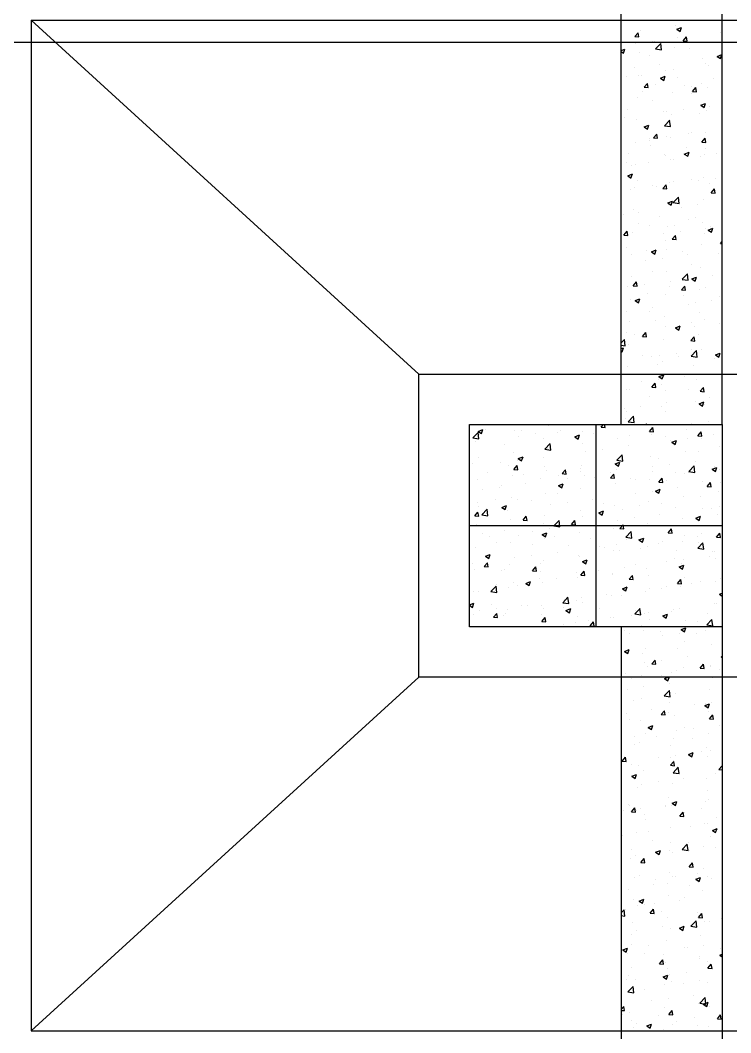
# Model space of a CAD drawing. Header units: millimetres. Extents: x 331487 to 517269, y 198509 to 399936.
# Drawn here: x 441838 to 442892, y 321006 to 322509 of the extents above; entities that cross this region are included whole.
import ezdxf

# ---------------------------------------------------------------- set-up
doc = ezdxf.new("R2010")
doc.units = ezdxf.units.MM
doc.header["$MEASUREMENT"] = 0
doc.layers.add('COLUMN', color=6, linetype='Continuous')
doc.layers.add('FOOTING', color=5, linetype='Continuous')

msp = doc.modelspace()

# ---------------------------------------------------------------- linework, layer by layer
at = {"layer": 'COLUMN'}
for p, q in [((442729.3, 321908.5), (442729.3, 323738.5)), ((442879.3, 321908.5), (442879.3, 323738.5)), ((442504.3, 321908.5), (442879.3, 321908.5)), ((442504.3, 321608.5), (442504.3, 321908.5)), ((442879.3, 321908.5), (442879.3, 321608.5)), ((442879.3, 321608.5), (442504.3, 321608.5)), ((442729.3, 321608.5), (442729.3, 319548.5)), ((442879.3, 321608.5), (442879.3, 319548.5))]:
    msp.add_line(p, q, dxfattribs=at)
at = {"layer": 'COLUMN', "color": 2, "linetype": 'Continuous'}
for p, q in [((442809.3, 322501.3), (442809.3, 322501.3)), ((442812, 322495.2), (442819, 322497.9)), ((442812, 322495.2), (442816.9, 322491.9)), ((442816.9, 322491.9), (442819, 322497.9)), ((442860.7, 322508.3), (442860.7, 322508.3)), ((442749.5, 322484.3), (442754.4, 322490)), ((442749.5, 322484.3), (442755.5, 322483.8)), ((442755.5, 322483.8), (442754.4, 322490)), ((442757.4, 322493.8), (442757.4, 322493.8)), ((442813, 322482.4), (442813, 322482.4)), ((442821.3, 322478), (442826.1, 322483.8)), ((442827.2, 322477.5), (442826.1, 322483.8)), ((442876.2, 322490.7), (442876.2, 322490.7)), ((442729.3, 322463.5), (442735, 322465.6)), ((442732.9, 322459.6), (442734.9, 322465.6)), ((442750.1, 322474.1), (442750.1, 322474.1)), ((442775.1, 322477.4), (442775.1, 322477.4)), ((442778.3, 322477.3), (442778.3, 322477.3)), ((442780.2, 322466), (442788, 322474.1)), ((442780.2, 322465.9), (442789.1, 322464.5)), ((442789.1, 322464.5), (442788, 322474)), ((442808.1, 322468), (442808.1, 322468)), ((442821.3, 322478), (442827.2, 322477.5)), ((442830.2, 322466.5), (442830.2, 322466.5)), ((442831.7, 322475), (442831.7, 322475)), ((442859.4, 322475), (442859.4, 322475)), ((442729.3, 322462), (442732.9, 322459.6)), ((442756.2, 322460.5), (442756.2, 322460.5)), ((442771.9, 322456.5), (442771.9, 322456.5)), ((442849.9, 322451.3), (442849.9, 322451.3)), ((442871.7, 322454.9), (442878.7, 322457.6)), ((442871.7, 322454.9), (442876.6, 322451.6)), ((442874.9, 322454.6), (442874.9, 322454.6)), ((442876.6, 322451.6), (442878.7, 322457.6)), ((442748.8, 322438), (442748.8, 322438)), ((442786.7, 322442.9), (442786.7, 322442.9)), ((442795.8, 322434.6), (442795.8, 322434.6)), ((442806.9, 322434.7), (442806.9, 322434.7)), ((442854.2, 322444.6), (442854.2, 322444.6)), ((442858.2, 322441.7), (442858.2, 322441.7)), ((442737.5, 322424.6), (442737.5, 322424.6)), ((442754.9, 322427.2), (442754.9, 322427.2)), ((442758.9, 322426.2), (442758.9, 322426.2)), ((442787.6, 322422.7), (442794.6, 322425.4)), ((442787.6, 322422.7), (442792.6, 322419.3)), ((442792.6, 322419.3), (442794.6, 322425.4)), ((442812.3, 322423.9), (442812.3, 322423.9)), ((442865.6, 322421.7), (442865.6, 322421.7)), ((442763.4, 322409.1), (442768.2, 322414.8)), ((442763.4, 322409.1), (442769.4, 322408.5)), ((442769.4, 322408.5), (442768.2, 322414.8)), ((442780, 322412.8), (442780, 322412.8)), ((442823.6, 322411.8), (442823.6, 322411.8)), ((442833.3, 322410.5), (442833.3, 322410.5)), ((442835.1, 322402.8), (442840, 322408.5)), ((442841.1, 322402.3), (442840, 322408.5)), ((442848.6, 322415.1), (442848.6, 322415.1)), ((442857, 322408.4), (442857, 322408.4)), ((442753.7, 322393.9), (442753.7, 322393.9)), ((442760.4, 322403.5), (442760.4, 322403.5)), ((442775.7, 322389.6), (442775.7, 322389.6)), ((442805.7, 322401.4), (442805.7, 322401.4)), ((442834, 322399.6), (442834, 322399.6)), ((442835.1, 322402.8), (442841.1, 322402.3)), ((442739, 322375.4), (442739, 322375.4)), ((442822.3, 322375.7), (442822.3, 322375.7)), ((442847.3, 322382.4), (442854.3, 322385.1)), ((442847.3, 322382.4), (442852.3, 322379.1)), ((442852.3, 322379.1), (442854.3, 322385.1)), ((442855.8, 322375.1), (442855.8, 322375.1)), ((442860.2, 322380.7), (442860.2, 322380.7)), ((442734.1, 322364.1), (442734.1, 322364.1)), ((442752.5, 322360.6), (442752.5, 322360.6)), ((442792.4, 322373.1), (442792.4, 322373.1)), ((442793.5, 322352), (442801.3, 322360.1)), ((442797.3, 322372.4), (442797.3, 322372.4)), ((442802.3, 322350.6), (442801.2, 322360.1)), ((442804.5, 322368.1), (442804.5, 322368.1)), ((442845.7, 322370.8), (442845.7, 322370.8)), ((442763.3, 322350.2), (442770.3, 322352.9)), ((442763.3, 322350.2), (442768.3, 322346.8)), ((442768.3, 322346.8), (442770.3, 322352.9)), ((442793.4, 322351.9), (442802.3, 322350.6)), ((442770.9, 322332.9), (442770.9, 322332.9)), ((442771.6, 322329.9), (442771.6, 322329.9)), ((442777.3, 322333.8), (442782.1, 322339.6)), ((442777.3, 322333.8), (442783.3, 322333.3)), ((442783.3, 322333.3), (442782.1, 322339.6)), ((442796, 322336.2), (442796, 322336.2)), ((442803.2, 322334.8), (442803.2, 322334.8)), ((442829.9, 322339.9), (442829.9, 322339.9)), ((442833.9, 322341.2), (442833.9, 322341.2)), ((442849, 322327.6), (442853.8, 322333.3)), ((442855, 322327), (442853.8, 322333.3)), ((442854.6, 322341.9), (442854.6, 322341.9)), ((442751.3, 322327.3), (442751.3, 322327.3)), ((442772.9, 322322), (442772.9, 322322)), ((442826.3, 322319.7), (442826.3, 322319.7)), ((442849, 322327.6), (442855, 322327)), ((442853.9, 322318), (442853.9, 322318)), ((442740.6, 322310.8), (442740.6, 322310.8)), ((442794, 322308.6), (442794, 322308.6)), ((442795.6, 322307.9), (442795.6, 322307.9)), ((442802, 322301.5), (442802, 322301.5)), ((442807.5, 322301.8), (442807.5, 322301.8)), ((442823, 322309.9), (442830, 322312.6)), ((442823, 322309.9), (442828, 322306.6)), ((442828, 322306.6), (442830, 322312.6)), ((442847.4, 322306.3), (442847.4, 322306.3)), ((442853.4, 322308.6), (442853.4, 322308.6)), ((442870.7, 322310.1), (442870.7, 322310.1)), ((442737.2, 322297.9), (442737.2, 322297.9)), ((442744.6, 322293.5), (442744.6, 322293.5)), ((442750.1, 322294), (442750.1, 322294)), ((442769.7, 322296.8), (442769.7, 322296.8)), ((442739, 322277.7), (442746, 322280.4)), ((442739, 322277.7), (442744, 322274.3)), ((442743.9, 322274.3), (442746, 322280.4)), ((442753, 322271.2), (442753, 322271.2)), ((442806.4, 322268.9), (442806.4, 322268.9)), ((442833.7, 322272.9), (442833.7, 322272.9)), ((442844.4, 322270.7), (442844.4, 322270.7)), ((442852.1, 322275.3), (442852.1, 322275.3)), ((442869.4, 322273.9), (442869.4, 322273.9)), ((442743.4, 322257.4), (442743.4, 322257.4)), ((442748.9, 322260.7), (442748.9, 322260.7)), ((442775.4, 322262.9), (442775.4, 322262.9)), ((442781.2, 322262.3), (442781.2, 322262.3)), ((442791.2, 322258.6), (442796, 322264.4)), ((442791.2, 322258.6), (442797.1, 322258.1)), ((442797.1, 322258.1), (442796, 322264.4)), ((442800.8, 322268.2), (442800.8, 322268.2)), ((442859.8, 322266.7), (442859.8, 322266.7)), ((442862.9, 322252.4), (442867.7, 322258.1)), ((442868.9, 322251.8), (442867.7, 322258.1)), ((442798.7, 322237.4), (442805.7, 322240.1)), ((442803.6, 322234), (442805.7, 322240.1)), ((442806.7, 322238), (442814.5, 322246.1)), ((442815.6, 322236.6), (442814.5, 322246.1)), ((442850.9, 322242), (442850.9, 322242)), ((442862.9, 322252.4), (442868.9, 322251.8)), ((442747.7, 322227.4), (442747.7, 322227.4)), ((442798.7, 322237.4), (442803.6, 322234)), ((442799.6, 322234.9), (442799.6, 322234.9)), ((442806.7, 322238), (442815.6, 322236.6)), ((442818.1, 322231.2), (442818.1, 322231.2)), ((442843.1, 322234.5), (442843.1, 322234.5)), ((442733.5, 322220.1), (442733.5, 322220.1)), ((442754.9, 322222.9), (442754.9, 322222.9)), ((442786.9, 322217.8), (442786.9, 322217.8)), ((442829.6, 322213.3), (442829.6, 322213.3)), ((442840.3, 322215.6), (442840.3, 322215.6)), ((442733.3, 322189.7), (442738.1, 322195.4)), ((442739.3, 322189.2), (442738.1, 322195.4)), ((442746.4, 322194.2), (442746.4, 322194.2)), ((442754.6, 322206.6), (442754.6, 322206.6)), ((442771.3, 322203.3), (442771.3, 322203.3)), ((442798.4, 322201.7), (442798.4, 322201.7)), ((442808, 322204.4), (442808, 322204.4)), ((442816.8, 322195.1), (442816.8, 322195.1)), ((442849.7, 322208.7), (442849.7, 322208.7)), ((442854.7, 322200.1), (442854.7, 322200.1)), ((442858.4, 322197.1), (442865.4, 322199.8)), ((442858.4, 322197.1), (442863.3, 322193.8)), ((442861.4, 322202.1), (442861.4, 322202.1)), ((442863.3, 322193.8), (442865.4, 322199.8)), ((442733.3, 322189.7), (442739.3, 322189.2)), ((442791.8, 322191.8), (442791.8, 322191.8)), ((442795.3, 322181.3), (442795.3, 322181.3)), ((442805, 322183.4), (442809.9, 322189.2)), ((442805, 322183.4), (442811, 322182.9)), ((442811, 322182.9), (442809.9, 322189.1)), ((442853.6, 322191.3), (442853.6, 322191.3)), ((442876.8, 322177.1), (442879.3, 322180.2)), ((442736.9, 322171.3), (442736.9, 322171.3)), ((442767, 322167), (442767, 322167)), ((442774.3, 322164.9), (442781.3, 322167.6)), ((442774.3, 322164.9), (442779.3, 322161.5)), ((442779.3, 322161.5), (442781.3, 322167.6)), ((442797.2, 322168.4), (442797.2, 322168.4)), ((442820.4, 322164.7), (442820.4, 322164.7)), ((442848.5, 322175.4), (442848.5, 322175.4)), ((442876.8, 322177.1), (442879.3, 322176.9)), ((442745.2, 322160.9), (442745.2, 322160.9)), ((442765.5, 322152.3), (442765.5, 322152.3)), ((442790.5, 322155.6), (442790.5, 322155.6)), ((442828.4, 322160.6), (442828.4, 322160.6)), ((442873.8, 322162.5), (442873.8, 322162.5)), ((442775.1, 322136.3), (442775.1, 322136.3)), ((442795.9, 322135.1), (442795.9, 322135.1)), ((442833.4, 322146.3), (442833.4, 322146.3)), ((442847.3, 322142.1), (442847.3, 322142.1)), ((442744, 322127.6), (442744, 322127.6)), ((442747.2, 322114.5), (442752, 322120.2)), ((442753.2, 322113.9), (442752, 322120.2)), ((442802.1, 322121.2), (442802.1, 322121.2)), ((442819.9, 322124), (442828.8, 322122.6)), ((442820, 322124.1), (442827.8, 322132.2)), ((442828.8, 322122.6), (442827.7, 322132.1)), ((442834, 322124.6), (442841, 322127.3)), ((442834, 322124.6), (442839, 322121.3)), ((442839, 322121.3), (442841, 322127.3)), ((442865.2, 322129.5), (442865.2, 322129.5)), ((442739.2, 322112.9), (442739.2, 322112.9)), ((442747.2, 322114.5), (442753.2, 322113.9)), ((442747.5, 322115.9), (442747.5, 322115.9)), ((442764.2, 322116.2), (442764.2, 322116.2)), ((442800.9, 322113.6), (442800.9, 322113.6)), ((442818.9, 322108.2), (442823.7, 322113.9)), ((442818.9, 322108.2), (442824.9, 322107.7)), ((442824.9, 322107.7), (442823.7, 322113.9)), ((442846.1, 322108.8), (442846.1, 322108.8)), ((442854.3, 322111.4), (442854.3, 322111.4)), ((442742.8, 322094.3), (442742.8, 322094.3)), ((442750, 322092.4), (442757, 322095.1)), ((442750, 322092.4), (442755, 322089)), ((442755, 322089), (442757, 322095.1)), ((442768.6, 322102.5), (442768.6, 322102.5)), ((442794.7, 322101.8), (442794.7, 322101.8)), ((442822, 322100.2), (442822, 322100.2)), ((442838.9, 322090), (442838.9, 322090)), ((442864, 322093.3), (442864, 322093.3)), ((442875.4, 322097.9), (442875.4, 322097.9)), ((442737.9, 322076.7), (442737.9, 322076.7)), ((442771, 322076.6), (442771, 322076.6)), ((442775.8, 322081.7), (442775.8, 322081.7)), ((442829.3, 322086.6), (442829.3, 322086.6)), ((442844.9, 322075.5), (442844.9, 322075.5)), ((442741.6, 322061), (442741.6, 322061)), ((442781, 322062.8), (442781, 322062.8)), ((442793.5, 322068.5), (442793.5, 322068.5)), ((442834.4, 322060.5), (442834.4, 322060.5)), ((442853.3, 322064.7), (442853.3, 322064.7)), ((442875.5, 322058.9), (442875.5, 322058.9)), ((442736.6, 322044.7), (442736.6, 322044.7)), ((442761.1, 322039.2), (442765.9, 322045)), ((442767, 322038.7), (442765.9, 322045)), ((442795, 322054.7), (442795, 322054.7)), ((442809.7, 322052.1), (442816.7, 322054.8)), ((442809.7, 322052.1), (442814.7, 322048.8)), ((442812.6, 322050.6), (442812.6, 322050.6)), ((442814.7, 322048.8), (442816.7, 322054.8)), ((442837.6, 322053.9), (442837.6, 322053.9)), ((442729.3, 322029.6), (442734.3, 322034.8)), ((442735.4, 322025.2), (442734.3, 322034.7)), ((442749.5, 322042.3), (442749.5, 322042.3)), ((442761.1, 322039.2), (442767, 322038.7)), ((442792.3, 322035.2), (442792.3, 322035.2)), ((442832.8, 322033), (442837.6, 322038.7)), ((442832.8, 322033), (442838.8, 322032.4)), ((442838.8, 322032.4), (442837.6, 322038.7)), ((442843.6, 322042.3), (442843.6, 322042.3)), ((442729.3, 322026.2), (442735.4, 322025.2)), ((442729.3, 322021.3), (442732.7, 322022.5)), ((442729.3, 322017.4), (442730.6, 322016.5)), ((442730.6, 322016.5), (442732.7, 322022.5)), ((442740.4, 322027.7), (442740.4, 322027.7)), ((442811.3, 322014.5), (442811.3, 322014.5)), ((442833.2, 322019.7), (442833.2, 322019.7)), ((442833.2, 322010.1), (442841, 322018.2)), ((442842.1, 322008.7), (442841, 322018.2)), ((442849.2, 322019.4), (442849.2, 322019.4)), ((442869.4, 322011.9), (442876.4, 322014.5)), ((442874.4, 322008.5), (442876.4, 322014.5)), ((442761.5, 322011.7), (442761.5, 322011.7)), ((442774.8, 322009.7), (442774.8, 322009.7)), ((442786.3, 322011.2), (442786.3, 322011.2)), ((442791.1, 322001.9), (442791.1, 322001.9)), ((442814.9, 322009.4), (442814.9, 322009.4)), ((442833.2, 322010.1), (442842.1, 322008.7)), ((442842.4, 322009), (442842.4, 322009)), ((442868.3, 322007.2), (442868.3, 322007.2)), ((442869.4, 322011.9), (442874.4, 322008.5)), ((442739.1, 321994.4), (442739.1, 321994.4)), ((442782.6, 321998.3), (442782.6, 321998.3)), ((442836, 321996), (442836, 321996)), ((442760, 321971.7), (442760, 321971.7)), ((442774.9, 321964), (442779.8, 321969.8)), ((442780.9, 321963.5), (442779.8, 321969.8)), ((442785, 321975), (442785, 321975)), ((442785.4, 321979.6), (442792.4, 321982.3)), ((442785.4, 321979.6), (442790.3, 321976.2)), ((442789.9, 321968.6), (442789.9, 321968.6)), ((442790.3, 321976.2), (442792.4, 321982.3)), ((442822.9, 321980), (442822.9, 321980)), ((442841.2, 321975.7), (442841.2, 321975.7)), ((442737.9, 321961.1), (442737.9, 321961.1)), ((442741.7, 321960.9), (442741.7, 321960.9)), ((442774.9, 321964), (442780.9, 321963.5)), ((442795, 321958.6), (442795, 321958.6)), ((442829, 321960), (442829, 321960)), ((442846.7, 321957.8), (442851.5, 321963.5)), ((442846.7, 321957.8), (442852.6, 321957.2)), ((442848.4, 321956.4), (442848.4, 321956.4)), ((442852.6, 321957.2), (442851.5, 321963.5)), ((442770.7, 321950), (442770.7, 321950)), ((442796.6, 321940.6), (442796.6, 321940.6)), ((442840, 321942.4), (442840, 321942.4)), ((442845.1, 321939.3), (442852.1, 321942)), ((442845.1, 321939.3), (442850, 321936)), ((442850, 321936), (442852.1, 321942)), ((442859.8, 321948.9), (442859.8, 321948.9)), ((442733.7, 321932.3), (442733.7, 321932.3)), ((442736.7, 321927.8), (442736.7, 321927.8)), ((442758.7, 321935.6), (442758.7, 321935.6)), ((442788.6, 321935.3), (442788.6, 321935.3)), ((442794.7, 321928.1), (442794.7, 321928.1)), ((442853, 321938.1), (442853, 321938.1)), ((442699.6, 321904.5), (442703, 321908.5)), ((442705.6, 321904), (442704.8, 321908.5)), ((442731.1, 321908.4), (442731.1, 321908.4)), ((442736.3, 321918), (442736.3, 321918)), ((442739.7, 321912.6), (442748.6, 321911.3)), ((442739.8, 321912.7), (442747.6, 321920.8)), ((442748.6, 321911.3), (442747.5, 321920.8)), ((442764.8, 321908.5), (442768, 321909.8)), ((442767.6, 321908.5), (442768, 321909.8)), ((442833.4, 321909.4), (442833.4, 321909.4)), ((442838.8, 321909.1), (442838.8, 321909.1)), ((442858.5, 321912.7), (442858.5, 321912.7)), ((442509.5, 321888.6), (442517.3, 321896.7)), ((442517.1, 321898.4), (442524.1, 321901.1)), ((442517.1, 321898.4), (442522.1, 321895)), ((442518.4, 321887.2), (442517.3, 321896.7)), ((442522.1, 321895), (442524.1, 321901.1)), ((442528.8, 321901.6), (442528.8, 321901.6)), ((442570.8, 321900.2), (442570.8, 321900.2)), ((442582.1, 321899.4), (442582.1, 321899.4)), ((442602, 321894.6), (442602, 321894.6)), ((442621.3, 321906.6), (442621.3, 321906.6)), ((442635.5, 321897.1), (442635.5, 321897.1)), ((442639.9, 321899.6), (442639.9, 321899.6)), ((442672.7, 321898.4), (442672.7, 321898.4)), ((442688.9, 321894.8), (442688.9, 321894.8)), ((442699.6, 321904.5), (442705.6, 321904)), ((442703, 321907.9), (442703, 321907.9)), ((442771.3, 321898.2), (442776.2, 321904)), ((442771.3, 321898.2), (442777.3, 321897.7)), ((442773.9, 321894.2), (442773.9, 321894.2)), ((442777.3, 321897.7), (442776.2, 321904)), ((442825.8, 321901.7), (442825.8, 321901.7)), ((442843.1, 321891.9), (442847.9, 321897.7)), ((442849, 321891.4), (442847.9, 321897.7)), ((442865.7, 321893.4), (442865.7, 321893.4)), ((442509.5, 321888.6), (442518.4, 321887.2)), ((442513.8, 321883), (442513.8, 321883)), ((442519.4, 321893.1), (442519.4, 321893.1)), ((442556.1, 321878.4), (442556.1, 321878.4)), ((442577, 321891.3), (442577, 321891.3)), ((442614.4, 321888.4), (442614.4, 321888.4)), ((442616.2, 321872), (442624, 321880.2)), ((442625.1, 321870.6), (442624, 321880.1)), ((442660.8, 321890.4), (442667.8, 321893.1)), ((442660.8, 321890.4), (442665.8, 321887)), ((442665.8, 321887), (442667.8, 321893.1)), ((442672, 321880.8), (442672, 321880.8)), ((442723.3, 321887.8), (442723.3, 321887.8)), ((442742.3, 321892.6), (442742.3, 321892.6)), ((442795.7, 321890.3), (442795.7, 321890.3)), ((442802.8, 321885.1), (442802.8, 321885.1)), ((442804.5, 321882.4), (442811.5, 321885)), ((442804.5, 321882.4), (442809.5, 321879)), ((442809.5, 321879), (442811.5, 321885)), ((442827.8, 321888.4), (442827.8, 321888.4)), ((442843.1, 321891.9), (442849, 321891.4)), ((442849.1, 321888.1), (442849.1, 321888.1)), ((442569.6, 321866.9), (442569.6, 321866.9)), ((442616.2, 321872), (442625.1, 321870.6)), ((442620.1, 321873.3), (442620.1, 321873.3)), ((442676.7, 321868.5), (442676.7, 321868.5)), ((442701.7, 321871.8), (442701.7, 321871.8)), ((442723, 321855.5), (442730.7, 321863.6)), ((442731.8, 321854.1), (442730.7, 321863.6)), ((442739.6, 321876.8), (442739.6, 321876.8)), ((442824.6, 321868.4), (442824.6, 321868.4)), ((442843.6, 321868.7), (442843.6, 321868.7)), ((442875.9, 321875.5), (442875.9, 321875.5)), ((442509.3, 321850.5), (442509.3, 321850.5)), ((442518.2, 321859.8), (442518.2, 321859.8)), ((442550.7, 321851.9), (442550.7, 321851.9)), ((442562.7, 321848.3), (442562.7, 321848.3)), ((442575.7, 321855.2), (442575.7, 321855.2)), ((442576.8, 321858.1), (442583.8, 321860.8)), ((442576.8, 321858.1), (442581.8, 321854.8)), ((442581.7, 321854.8), (442583.8, 321860.8)), ((442613.6, 321860.2), (442613.6, 321860.2)), ((442720.5, 321850.1), (442727.5, 321852.8)), ((442720.5, 321850.1), (442725.5, 321846.8)), ((442722.1, 321854.5), (442722.1, 321854.5)), ((442722.9, 321855.5), (442731.8, 321854.1)), ((442725.5, 321846.8), (442727.5, 321852.8)), ((442726.9, 321848.7), (442726.9, 321848.7)), ((442772.6, 321860.9), (442772.6, 321860.9)), ((442785.3, 321858.7), (442785.3, 321858.7)), ((442801.5, 321848.9), (442801.5, 321848.9)), ((442839.4, 321853.9), (442839.4, 321853.9)), ((442530.4, 321837.1), (442530.4, 321837.1)), ((442568.3, 321833.6), (442568.3, 321833.6)), ((442570, 321841.8), (442574.9, 321847.6)), ((442570, 321841.8), (442576, 321841.3)), ((442576, 321841.3), (442574.9, 321847.6)), ((442583.8, 321834.8), (442583.8, 321834.8)), ((442616.1, 321846), (442616.1, 321846)), ((442618.9, 321840), (442618.9, 321840)), ((442641.8, 321835.6), (442646.6, 321841.3)), ((442641.8, 321835.6), (442647.7, 321835)), ((442647.7, 321835), (442646.6, 321841.3)), ((442668.6, 321838.7), (442668.6, 321838.7)), ((442669.4, 321843.7), (442669.4, 321843.7)), ((442670.8, 321847.5), (442670.8, 321847.5)), ((442713.3, 321837.3), (442713.3, 321837.3)), ((442713.5, 321829.3), (442718.3, 321835)), ((442719.5, 321828.7), (442718.3, 321835)), ((442722.8, 321841.5), (442722.8, 321841.5)), ((442776.2, 321839.2), (442776.2, 321839.2)), ((442776.5, 321845.6), (442776.5, 321845.6)), ((442809.2, 321836.8), (442809.2, 321836.8)), ((442823.4, 321835.1), (442823.4, 321835.1)), ((442829.6, 321837), (442829.6, 321837)), ((442829.7, 321838.9), (442837.5, 321847)), ((442829.7, 321838.9), (442838.6, 321837.5)), ((442838.6, 321837.5), (442837.5, 321847)), ((442864.2, 321842.1), (442871.2, 321844.8)), ((442864.2, 321842.1), (442869.2, 321838.7)), ((442867.5, 321846.8), (442867.5, 321846.8)), ((442869.2, 321838.7), (442871.2, 321844.8)), ((442874.7, 321842.2), (442874.7, 321842.2)), ((442517, 321826.5), (442517, 321826.5)), ((442552, 321818.7), (442552, 321818.7)), ((442587.3, 321820.7), (442587.3, 321820.7)), ((442610.3, 321828.7), (442610.3, 321828.7)), ((442636.5, 321817.9), (442643.5, 321820.5)), ((442637.1, 321832.6), (442637.1, 321832.6)), ((442641.4, 321814.5), (442643.5, 321820.5)), ((442650.4, 321829), (442650.4, 321829)), ((442675.4, 321832.3), (442675.4, 321832.3)), ((442690.5, 321830.3), (442690.5, 321830.3)), ((442713.5, 321829.3), (442719.5, 321828.8)), ((442720.9, 321821.2), (442720.9, 321821.2)), ((442743.9, 321828.1), (442743.9, 321828.1)), ((442750.9, 321826.8), (442750.9, 321826.8)), ((442771.4, 321827.6), (442771.4, 321827.6)), ((442785.2, 321823), (442790, 321828.7)), ((442785.2, 321823), (442791.2, 321822.5)), ((442791.2, 321822.5), (442790, 321828.7)), ((442797.3, 321825.8), (442797.3, 321825.8)), ((442850.7, 321823.5), (442850.7, 321823.5)), ((442856.9, 321816.7), (442861.8, 321822.5)), ((442862.9, 321816.2), (442861.8, 321822.5)), ((442876.2, 321822.8), (442876.2, 321822.8)), ((442524.3, 321812.4), (442524.3, 321812.4)), ((442549.4, 321815.7), (442549.4, 321815.7)), ((442617.6, 321806.7), (442617.6, 321806.7)), ((442634.3, 321806.8), (442634.3, 321806.8)), ((442636.5, 321817.9), (442641.4, 321814.5)), ((442669.6, 321814.2), (442669.6, 321814.2)), ((442692.6, 321816.8), (442692.6, 321816.8)), ((442750.2, 321806.2), (442750.2, 321806.2)), ((442775.2, 321809.5), (442775.2, 321809.5)), ((442780.2, 321809.8), (442787.2, 321812.5)), ((442780.2, 321809.8), (442785.2, 321806.5)), ((442785.2, 321806.5), (442787.2, 321812.5)), ((442813.1, 321814.5), (442813.1, 321814.5)), ((442856.9, 321816.7), (442862.9, 321816.2)), ((442873.5, 321808.9), (442873.5, 321808.9)), ((442515.8, 321793.3), (442515.8, 321793.3)), ((442542.8, 321797.4), (442542.8, 321797.4)), ((442552.4, 321785.6), (442559.4, 321788.3)), ((442557.4, 321782.2), (442559.4, 321788.3)), ((442567.1, 321800.3), (442567.1, 321800.3)), ((442575.9, 321796.7), (442575.9, 321796.7)), ((442596.2, 321795.2), (442596.2, 321795.2)), ((442624.1, 321789.6), (442624.1, 321789.6)), ((442649.1, 321792.9), (442649.1, 321792.9)), ((442649.5, 321792.9), (442649.5, 321792.9)), ((442687, 321797.9), (442687, 321797.9)), ((442702.9, 321790.7), (442702.9, 321790.7)), ((442756.3, 321788.4), (442756.3, 321788.4)), ((442770.2, 321794.3), (442770.2, 321794.3)), ((442789.1, 321791.8), (442789.1, 321791.8)), ((442822.2, 321801.8), (442822.2, 321801.8)), ((442847.4, 321801.8), (442847.4, 321801.8)), ((442512.2, 321772.9), (442517, 321778.6)), ((442518.2, 321772.4), (442517, 321778.6)), ((442517.6, 321786.7), (442517.6, 321786.7)), ((442522.7, 321774.6), (442531.6, 321773.2)), ((442522.8, 321774.6), (442530.6, 321782.7)), ((442523.1, 321776.3), (442523.1, 321776.3)), ((442531.6, 321773.2), (442530.5, 321782.7)), ((442552.4, 321785.6), (442557.4, 321782.2)), ((442560.9, 321781.3), (442560.9, 321781.3)), ((442616.4, 321773.4), (442616.4, 321773.4)), ((442668.4, 321780.9), (442668.4, 321780.9)), ((442696.2, 321777.6), (442703.2, 321780.3)), ((442696.2, 321777.6), (442701.1, 321774.2)), ((442701.1, 321774.2), (442703.2, 321780.3)), ((442719.7, 321787.9), (442719.7, 321787.9)), ((442730.8, 321781.8), (442730.8, 321781.8)), ((442786.8, 321775), (442786.8, 321775)), ((442809.7, 321786.1), (442809.7, 321786.1)), ((442849.9, 321783.4), (442849.9, 321783.4)), ((442863.1, 321783.9), (442863.1, 321783.9)), ((442872.3, 321775.6), (442872.3, 321775.6)), ((442875, 321786.6), (442875, 321786.6)), ((442512.2, 321772.9), (442518.2, 321772.4)), ((442514.6, 321760), (442514.6, 321760)), ((442565.9, 321767), (442565.9, 321767)), ((442583.9, 321766.6), (442588.7, 321772.4)), ((442583.9, 321766.6), (442589.9, 321766.1)), ((442589.9, 321766.1), (442588.7, 321772.3)), ((442614.1, 321761.7), (442614.1, 321761.7)), ((442629.5, 321758.1), (442637.3, 321766.2)), ((442629.5, 321758.1), (442638.4, 321756.7)), ((442638.4, 321756.7), (442637.3, 321766.2)), ((442655.6, 321760.3), (442660.5, 321766.1)), ((442655.6, 321760.3), (442661.6, 321759.8)), ((442661.6, 321759.8), (442660.5, 321766.1)), ((442660.7, 321758.4), (442660.7, 321758.4)), ((442672.5, 321771.8), (442672.5, 321771.8)), ((442723.9, 321766.8), (442723.9, 321766.8)), ((442727.4, 321754.1), (442732.2, 321759.8)), ((442733.3, 321753.5), (442732.2, 321759.8)), ((442748.9, 321770.1), (442748.9, 321770.1)), ((442769, 321761.1), (442769, 321761.1)), ((442820.9, 321768.6), (442820.9, 321768.6)), ((442839.9, 321769.6), (442846.9, 321772.3)), ((442839.9, 321769.6), (442844.8, 321766.2)), ((442844.8, 321766.2), (442846.9, 321772.3)), ((442523.3, 321746.3), (442523.3, 321746.3)), ((442555.8, 321751.7), (442555.8, 321751.7)), ((442576.7, 321744.1), (442576.7, 321744.1)), ((442597.8, 321750.2), (442597.8, 321750.2)), ((442612.1, 321745.3), (442619.1, 321748)), ((442612.1, 321745.3), (442617.1, 321742)), ((442617.1, 321742), (442619.1, 321748)), ((442622.8, 321753.5), (442622.8, 321753.5)), ((442667.1, 321747.6), (442667.1, 321747.6)), ((442718.5, 321754.7), (442718.5, 321754.7)), ((442727.4, 321754.1), (442733.3, 321753.5)), ((442736.2, 321741.5), (442744, 321749.6)), ((442745.1, 321740.1), (442744, 321749.6)), ((442799.1, 321747.8), (442803.9, 321753.5)), ((442799.1, 321747.8), (442805.1, 321747.3)), ((442805.1, 321747.3), (442803.9, 321753.5)), ((442823.6, 321743.9), (442823.6, 321743.9)), ((442848.6, 321747.2), (442848.6, 321747.2)), ((442870.8, 321741.5), (442875.6, 321747.3)), ((442876.8, 321741), (442875.6, 321747.2)), ((442534.6, 321741.8), (442534.6, 321741.8)), ((442544.4, 321732.9), (442544.4, 321732.9)), ((442564.7, 321733.7), (442564.7, 321733.7)), ((442597.8, 321730.6), (442597.8, 321730.6)), ((442615.2, 321740.1), (442615.2, 321740.1)), ((442630.1, 321741.8), (442630.1, 321741.8)), ((442651.1, 321728.4), (442651.1, 321728.4)), ((442683.4, 321739.6), (442683.4, 321739.6)), ((442722.6, 321730.6), (442722.6, 321730.6)), ((442736.2, 321741.5), (442745.1, 321740.1)), ((442736.8, 321737.3), (442736.8, 321737.3)), ((442755.8, 321737.3), (442762.9, 321740)), ((442755.8, 321737.3), (442760.8, 321734)), ((442760.5, 321735.6), (442760.5, 321735.6)), ((442760.8, 321734), (442762.8, 321740)), ((442785, 321732.1), (442785, 321732.1)), ((442790.2, 321735), (442790.2, 321735)), ((442819.7, 321735.3), (442819.7, 321735.3)), ((442842.9, 321725), (442850.7, 321733.1)), ((442843.3, 321742.1), (442843.3, 321742.1)), ((442843.6, 321732.8), (442843.6, 321732.8)), ((442851.8, 321723.6), (442850.7, 321733.1)), ((442870.8, 321741.5), (442876.8, 321741)), ((442871.1, 321742.3), (442871.1, 321742.3)), ((442513.3, 321726.7), (442513.3, 321726.7)), ((442528.1, 321713.1), (442535.1, 321715.8)), ((442528.1, 321713.1), (442533.1, 321709.7)), ((442533.1, 321709.7), (442535.1, 321715.8)), ((442596.5, 321714), (442596.5, 321714)), ((442634.4, 321719), (442634.4, 321719)), ((442665.9, 321714.3), (442665.9, 321714.3)), ((442697.5, 321727.3), (442697.5, 321727.3)), ((442704.5, 321726.1), (442704.5, 321726.1)), ((442717.3, 321721.4), (442717.3, 321721.4)), ((442726.6, 321722.1), (442726.6, 321722.1)), ((442757.9, 321723.9), (442757.9, 321723.9)), ((442767.8, 321727.8), (442767.8, 321727.8)), ((442811.3, 321721.6), (442811.3, 321721.6)), ((442842.9, 321725), (442851.8, 321723.6)), ((442864.7, 321719.4), (442864.7, 321719.4)), ((442867.2, 321720.2), (442867.2, 321720.2)), ((442508.3, 321702.4), (442508.3, 321702.4)), ((442526.1, 321697.7), (442530.9, 321703.4)), ((442532, 321697.1), (442530.9, 321703.4)), ((442563.5, 321700.4), (442563.5, 321700.4)), ((442571.5, 321710.7), (442571.5, 321710.7)), ((442610, 321702.1), (442610, 321702.1)), ((442614, 321706.8), (442614, 321706.8)), ((442668.3, 321712.1), (442668.3, 321712.1)), ((442671.8, 321705.1), (442678.8, 321707.8)), ((442671.8, 321705.1), (442676.8, 321701.7)), ((442676.8, 321701.7), (442678.8, 321707.8)), ((442750.6, 321700.1), (442750.6, 321700.1)), ((442797.3, 321704.5), (442797.3, 321704.5)), ((442808.9, 321710.2), (442808.9, 321710.2)), ((442815.5, 321697.1), (442822.5, 321699.8)), ((442818.5, 321702), (442818.5, 321702)), ((442820.5, 321693.7), (442822.5, 321699.8)), ((442822.3, 321707.8), (442822.3, 321707.8)), ((442860.2, 321712.8), (442860.2, 321712.8)), ((442869.8, 321709), (442869.8, 321709)), ((442512.1, 321693.4), (442512.1, 321693.4)), ((442526.1, 321697.7), (442532, 321697.1)), ((442551.7, 321692.1), (442551.7, 321692.1)), ((442556.8, 321693.2), (442556.8, 321693.2)), ((442597.8, 321691.4), (442602.6, 321697.1)), ((442597.8, 321691.4), (442603.8, 321690.9)), ((442603.8, 321690.9), (442602.6, 321697.1)), ((442610.2, 321691), (442610.2, 321691)), ((442663.6, 321688.7), (442663.6, 321688.7)), ((442669.5, 321685.1), (442674.3, 321690.9)), ((442669.5, 321685.1), (442675.5, 321684.6)), ((442671.2, 321687.9), (442671.2, 321687.9)), ((442675.5, 321684.6), (442674.3, 321690.9)), ((442692.3, 321690.1), (442692.3, 321690.1)), ((442696.3, 321691.2), (442696.3, 321691.2)), ((442716.1, 321688.1), (442716.1, 321688.1)), ((442716.9, 321686.5), (442716.9, 321686.5)), ((442734.1, 321696.2), (442734.1, 321696.2)), ((442741.2, 321678.8), (442746.1, 321684.6)), ((442747.2, 321678.3), (442746.1, 321684.6)), ((442766.6, 321694.5), (442766.6, 321694.5)), ((442770.3, 321684.2), (442770.3, 321684.2)), ((442815.5, 321697.1), (442820.5, 321693.7)), ((442536, 321660.7), (442543.8, 321668.8)), ((442544.9, 321659.3), (442543.8, 321668.8)), ((442545.2, 321671.3), (442545.2, 321671.3)), ((442570.2, 321674.6), (442570.2, 321674.6)), ((442575.6, 321670.1), (442575.6, 321670.1)), ((442587.8, 321672.8), (442594.8, 321675.5)), ((442587.8, 321672.8), (442592.8, 321669.5)), ((442592.8, 321669.5), (442594.8, 321675.5)), ((442608.1, 321679.6), (442608.1, 321679.6)), ((442612.8, 321673.5), (442612.8, 321673.5)), ((442634, 321680.1), (442634, 321680.1)), ((442664.7, 321681), (442664.7, 321681)), ((442741.2, 321678.8), (442747.2, 321678.3)), ((442796, 321668.3), (442796, 321668.3)), ((442813, 321672.6), (442817.8, 321678.3)), ((442813, 321672.6), (442818.9, 321672)), ((442817.3, 321668.7), (442817.3, 321668.7)), ((442818.9, 321672), (442817.8, 321678.3)), ((442823.7, 321682), (442823.7, 321682)), ((442833.9, 321673.3), (442833.9, 321673.3)), ((442847.1, 321675.2), (442847.1, 321675.2)), ((442868.6, 321675.7), (442868.6, 321675.7)), ((442877.1, 321679.7), (442877.1, 321679.7)), ((442510.9, 321660.1), (442510.9, 321660.1)), ((442517.3, 321660.1), (442517.3, 321660.1)), ((442536, 321660.6), (442544.9, 321659.3)), ((442562.3, 321667.1), (442562.3, 321667.1)), ((442707.8, 321656.7), (442707.8, 321656.7)), ((442714.8, 321654.8), (442714.8, 321654.8)), ((442730.5, 321655.1), (442730.5, 321655.1)), ((442731.5, 321664.8), (442738.5, 321667.5)), ((442731.5, 321664.8), (442736.5, 321661.5)), ((442736.5, 321661.5), (442738.5, 321667.5)), ((442765.3, 321661.2), (442765.3, 321661.2)), ((442771, 321665), (442771, 321665)), ((442788.8, 321665.1), (442788.8, 321665.1)), ((442875.2, 321656.8), (442879.3, 321658.4)), ((442875.2, 321656.8), (442879.3, 321654)), ((442504.3, 321640.8), (442510.8, 321643.3)), ((442504.3, 321640.2), (442508.8, 321637.2)), ((442508.8, 321637.2), (442510.8, 321643.3)), ((442537.3, 321642.1), (442537.3, 321642.1)), ((442581.8, 321640.1), (442581.8, 321640.1)), ((442590.7, 321639.9), (442590.7, 321639.9)), ((442611.6, 321640.3), (442611.6, 321640.3)), ((442642.7, 321644.1), (442650.5, 321652.2)), ((442642.7, 321644.1), (442651.6, 321642.7)), ((442644.9, 321648.4), (442644.9, 321648.4)), ((442651.6, 321642.7), (442650.5, 321652.2)), ((442663.5, 321647.7), (442663.5, 321647.7)), ((442670, 321651.7), (442670, 321651.7)), ((442672.2, 321645.1), (442672.2, 321645.1)), ((442867.4, 321642.4), (442867.4, 321642.4)), ((442870.8, 321642.2), (442870.8, 321642.2)), ((442505, 321631), (442505, 321631)), ((442509.7, 321626.8), (442509.7, 321626.8)), ((442518.9, 321631.8), (442518.9, 321631.8)), ((442539.9, 321622.4), (442544.8, 321628.2)), ((442543.9, 321635.1), (442543.9, 321635.1)), ((442545.9, 321621.9), (442544.8, 321628.2)), ((442555.5, 321625.1), (442555.5, 321625.1)), ((442558.4, 321628.7), (442558.4, 321628.7)), ((442561, 321633.8), (442561, 321633.8)), ((442611.8, 321626.4), (442611.8, 321626.4)), ((442613.8, 321635.1), (442613.8, 321635.1)), ((442644.1, 321637.6), (442644.1, 321637.6)), ((442647.5, 321632.6), (442654.5, 321635.3)), ((442647.5, 321632.6), (442652.5, 321629.2)), ((442652.5, 321629.2), (442654.5, 321635.3)), ((442665.2, 321624.2), (442665.2, 321624.2)), ((442697.5, 321635.4), (442697.5, 321635.4)), ((442744.7, 321625.6), (442744.7, 321625.6)), ((442749.5, 321627.6), (442757.3, 321635.7)), ((442749.5, 321627.5), (442758.3, 321626.2)), ((442750.8, 321633.1), (442750.8, 321633.1)), ((442758.3, 321626.2), (442757.2, 321635.7)), ((442764.1, 321627.9), (442764.1, 321627.9)), ((442769.7, 321628.9), (442769.7, 321628.9)), ((442791.2, 321624.6), (442798.2, 321627.2)), ((442791.2, 321624.6), (442796.2, 321621.2)), ((442796.2, 321621.2), (442798.2, 321627.2)), ((442804.2, 321630.9), (442804.2, 321630.9)), ((442807.6, 321633.9), (442807.6, 321633.9)), ((442816.1, 321635.4), (442816.1, 321635.4)), ((442857.6, 321628.6), (442857.6, 321628.6)), ((442539.9, 321622.4), (442545.9, 321621.9)), ((442611.7, 321616.2), (442616.5, 321621.9)), ((442611.7, 321616.2), (442617.6, 321615.6)), ((442617.6, 321615.6), (442616.5, 321621.9)), ((442618.6, 321609), (442618.6, 321609)), ((442643.7, 321612.3), (442643.7, 321612.3)), ((442662.3, 321614.5), (442662.3, 321614.5)), ((442681.5, 321617.3), (442681.5, 321617.3)), ((442683.4, 321609.9), (442688.2, 321615.6)), ((442683.4, 321609.9), (442689.4, 321609.4)), ((442689.4, 321609.4), (442688.2, 321615.6)), ((442713.6, 321621.5), (442713.6, 321621.5)), ((442718.5, 321621.9), (442718.5, 321621.9)), ((442759.2, 321608.5), (442759.9, 321609.4)), ((442760.1, 321608.5), (442759.9, 321609.4)), ((442771.9, 321619.7), (442771.9, 321619.7)), ((442799.7, 321607.9), (442799.7, 321607.9)), ((442825.3, 321617.4), (442825.3, 321617.4)), ((442843, 321615.5), (442843, 321615.5)), ((442856.2, 321611), (442864, 321619.1)), ((442856.2, 321611), (442865.1, 321609.6)), ((442865.1, 321609.6), (442864, 321619.1)), ((442866.2, 321609.2), (442866.2, 321609.2)), ((442878.7, 321615.2), (442878.7, 321615.2)), ((442733.8, 321603), (442733.8, 321603)), ((442741.4, 321597.9), (442741.4, 321597.9)), ((442762.4, 321602.4), (442762.4, 321602.4)), ((442787.2, 321600.8), (442787.2, 321600.8)), ((442790.8, 321594.9), (442790.8, 321594.9)), ((442815.8, 321598.2), (442815.8, 321598.2)), ((442818.2, 321604.2), (442825.2, 321606.9)), ((442818.2, 321604.2), (442823.1, 321600.8)), ((442823.1, 321600.8), (442825.2, 321606.9)), ((442840.5, 321598.5), (442840.5, 321598.5)), ((442853.7, 321603.2), (442853.7, 321603.2)), ((442823.7, 321586), (442823.7, 321586)), ((442863.1, 321582.5), (442863.1, 321582.5)), ((442734.1, 321571.9), (442741.1, 321574.6)), ((442734.1, 321571.9), (442739.1, 321568.6)), ((442739.1, 321568.6), (442741.1, 321574.6)), ((442761.2, 321569.1), (442761.2, 321569.1)), ((442765.3, 321575.9), (442765.3, 321575.9)), ((442812.6, 321576.1), (442812.6, 321576.1)), ((442827.4, 321563.8), (442827.4, 321563.8)), ((442877.9, 321563.9), (442879.3, 321564.5)), ((442877.9, 321563.9), (442879.3, 321562.9)), ((442764.5, 321555.5), (442764.5, 321555.5)), ((442767.7, 321549.7), (442767.7, 321549.7)), ((442774.8, 321553.2), (442779.7, 321558.9)), ((442774.8, 321553.2), (442780.8, 321552.7)), ((442780.8, 321552.7), (442779.7, 321558.9)), ((442789.5, 321558.8), (442789.5, 321558.8)), ((442846.6, 321546.9), (442851.4, 321552.7)), ((442852.5, 321546.4), (442851.4, 321552.7)), ((442861.8, 321549.2), (442861.8, 321549.2)), ((442861.9, 321551), (442861.9, 321551)), ((442735.4, 321538.5), (442735.4, 321538.5)), ((442760, 321535.8), (442760, 321535.8)), ((442788.8, 321536.2), (442788.8, 321536.2)), ((442793.8, 321531.7), (442800.8, 321534.3)), ((442798.8, 321528.3), (442800.8, 321534.3)), ((442803.5, 321540.9), (442803.5, 321540.9)), ((442811.3, 321542.8), (442811.3, 321542.8)), ((442821.1, 321547.4), (442821.1, 321547.4)), ((442842.2, 321534), (442842.2, 321534)), ((442846.6, 321546.9), (442852.5, 321546.4)), ((442864.2, 321532.6), (442864.2, 321532.6)), ((442874.5, 321545.1), (442874.5, 321545.1)), ((442745.2, 321530.9), (442745.2, 321530.9)), ((442763.2, 321519.3), (442763.2, 321519.3)), ((442793.8, 321531.7), (442798.8, 321528.3)), ((442801.1, 321524.3), (442801.1, 321524.3)), ((442738.1, 321516), (442738.1, 321516)), ((442758.8, 321502.5), (442758.8, 321502.5)), ((442793.1, 321505.7), (442800.8, 321513.8)), ((442793.1, 321505.7), (442802, 321504.3)), ((442802, 321504.3), (442800.9, 321513.8)), ((442810.1, 321509.5), (442810.1, 321509.5)), ((442860.6, 321515.9), (442860.6, 321515.9)), ((442747.8, 321498.8), (442747.8, 321498.8)), ((442801.2, 321496.6), (442801.2, 321496.6)), ((442837.9, 321493.2), (442837.9, 321493.2)), ((442853.5, 321491.4), (442860.5, 321494.1)), ((442853.5, 321491.4), (442858.5, 321488)), ((442854.6, 321494.3), (442854.6, 321494.3)), ((442857.7, 321491.3), (442857.7, 321491.3)), ((442858.5, 321488), (442860.5, 321494.1)), ((442862.9, 321496.5), (442862.9, 321496.5)), ((442736.9, 321479.9), (442736.9, 321479.9)), ((442774.7, 321484.9), (442774.7, 321484.9)), ((442788.7, 321478), (442793.5, 321483.7)), ((442788.7, 321478), (442794.7, 321477.5)), ((442794.7, 321477.5), (442793.5, 321483.7)), ((442799.4, 321481.3), (442799.4, 321481.3)), ((442808.9, 321476.2), (442808.9, 321476.2)), ((442859.4, 321482.6), (442859.4, 321482.6)), ((442860.4, 321471.7), (442865.3, 321477.5)), ((442866.4, 321471.2), (442865.3, 321477.4)), ((442741.1, 321471.3), (442741.1, 321471.3)), ((442757.6, 321469.2), (442757.6, 321469.2)), ((442769.5, 321459.1), (442776.5, 321461.8)), ((442769.5, 321459.1), (442774.5, 321455.8)), ((442774.5, 321455.8), (442776.5, 321461.8)), ((442823.4, 321459.3), (442823.4, 321459.3)), ((442860.4, 321471.7), (442866.4, 321471.2)), ((442874.5, 321462), (442874.5, 321462)), ((442748.4, 321445.4), (442748.4, 321445.4)), ((442765, 321449.3), (442765, 321449.3)), ((442781.7, 321445.5), (442781.7, 321445.5)), ((442807.7, 321443), (442807.7, 321443)), ((442811.6, 321453.8), (442811.6, 321453.8)), ((442835.1, 321443.2), (442835.1, 321443.2)), ((442836.6, 321457.1), (442836.6, 321457.1)), ((442858.2, 321449.4), (442858.2, 321449.4)), ((442749.4, 321434.3), (442749.4, 321434.3)), ((442756.3, 321435.9), (442756.3, 321435.9)), ((442802.8, 321432), (442802.8, 321432)), ((442856.2, 321429.8), (442856.2, 321429.8)), ((442730.9, 321409), (442735.7, 321414.8)), ((442736.8, 321408.5), (442735.7, 321414.8)), ((442785.3, 321414.3), (442785.3, 321414.3)), ((442803.2, 321414.3), (442803.2, 321414.3)), ((442810.3, 321417.6), (442810.3, 321417.6)), ((442829.2, 321418.9), (442836.2, 321421.6)), ((442829.2, 321418.9), (442834.2, 321415.5)), ((442834.2, 321415.5), (442836.2, 321421.6)), ((442848.2, 321422.6), (442848.2, 321422.6)), ((442857, 321416.1), (442857, 321416.1)), ((442861.6, 321424.3), (442861.6, 321424.3)), ((442730.9, 321409), (442736.8, 321408.5)), ((442744.9, 321404.3), (442744.9, 321404.3)), ((442755.1, 321402.6), (442755.1, 321402.6)), ((442802.6, 321402.8), (442807.4, 321408.5)), ((442802.6, 321402.8), (442808.6, 321402.2)), ((442806.3, 321391.7), (442814.1, 321399.9)), ((442806.5, 321409.7), (442806.5, 321409.7)), ((442808.6, 321402.2), (442807.4, 321408.5)), ((442815.2, 321390.4), (442814.1, 321399.9)), ((442874.3, 321396.5), (442879.1, 321402.2)), ((442879.3, 321401), (442879.1, 321402.2)), ((442745.2, 321386.6), (442752.2, 321389.3)), ((442745.2, 321386.6), (442750.1, 321383.3)), ((442750.1, 321383.3), (442752.2, 321389.3)), ((442761.8, 321394.6), (442761.8, 321394.6)), ((442806.3, 321391.7), (442815.2, 321390.4)), ((442815.2, 321392.4), (442815.2, 321392.4)), ((442821.9, 321383.2), (442821.9, 321383.2)), ((442855.8, 321382.8), (442855.8, 321382.8)), ((442868.6, 321390.1), (442868.6, 321390.1)), ((442874.3, 321396.5), (442879.3, 321396)), ((442753.9, 321369.3), (442753.9, 321369.3)), ((442759, 321374.9), (442759, 321374.9)), ((442784, 321378.2), (442784, 321378.2)), ((442805.3, 321376.4), (442805.3, 321376.4)), ((442799.1, 321354.7), (442799.1, 321354.7)), ((442857.4, 321364.7), (442857.4, 321364.7)), ((442740.8, 321344.6), (442740.8, 321344.6)), ((442742.3, 321343.5), (442742.3, 321343.5)), ((442744.7, 321333.8), (442749.6, 321339.6)), ((442750.7, 321333.3), (442749.6, 321339.6)), ((442757.7, 321338.7), (442757.7, 321338.7)), ((442795.6, 321343.7), (442795.6, 321343.7)), ((442795.7, 321341.3), (442795.7, 321341.3)), ((442804, 321343.1), (442804, 321343.1)), ((442804.9, 321346.4), (442811.9, 321349.1)), ((442804.9, 321346.4), (442809.8, 321343)), ((442809.8, 321343), (442811.9, 321349.1)), ((442849.1, 321339), (442849.1, 321339)), ((442854.5, 321349.5), (442854.5, 321349.5)), ((442858.7, 321352), (442858.7, 321352)), ((442732.7, 321335.4), (442732.7, 321335.4)), ((442744.7, 321333.8), (442750.7, 321333.3)), ((442752.7, 321336), (442752.7, 321336)), ((442763.4, 321330.1), (442763.4, 321330.1)), ((442764.8, 321322.7), (442764.8, 321322.7)), ((442816.5, 321327.5), (442821.3, 321333.3)), ((442816.5, 321327.5), (442822.4, 321327)), ((442816.8, 321327.9), (442816.8, 321327.9)), ((442822.4, 321327), (442821.3, 321333.3)), ((442823.1, 321332.7), (442823.1, 321332.7)), ((442870.2, 321325.6), (442870.2, 321325.6)), ((442802.8, 321309.8), (442802.8, 321309.8)), ((442832.4, 321312.6), (442832.4, 321312.6)), ((442853.3, 321316.2), (442853.3, 321316.2)), ((442857.5, 321315.9), (442857.5, 321315.9)), ((442864.6, 321306.1), (442871.6, 321308.8)), ((442869.5, 321302.8), (442871.5, 321308.8)), ((442731.4, 321299.3), (442731.4, 321299.3)), ((442751.5, 321302.8), (442751.5, 321302.8)), ((442769.3, 321304.3), (442769.3, 321304.3)), ((442861.3, 321297.7), (442861.3, 321297.7)), ((442864.6, 321306.1), (442869.5, 321302.8)), ((442744.6, 321277.7), (442744.6, 321277.7)), ((442775.8, 321290.5), (442775.8, 321290.5)), ((442802.9, 321287.7), (442802.9, 321287.7)), ((442819.6, 321277.8), (442827.4, 321285.9)), ((442819.6, 321277.8), (442828.5, 321276.4)), ((442828.5, 321276.4), (442827.4, 321285.9)), ((442829.2, 321288.2), (442829.2, 321288.2)), ((442852.1, 321282.9), (442852.1, 321282.9)), ((442869, 321281.4), (442869, 321281.4)), ((442743, 321264.8), (442743, 321264.8)), ((442750.3, 321269.5), (442750.3, 321269.5)), ((442758.6, 321258.6), (442763.4, 321264.3)), ((442764.6, 321258.1), (442763.4, 321264.3)), ((442780.5, 321273.9), (442787.5, 321276.5)), ((442780.5, 321273.9), (442785.5, 321270.5)), ((442785.5, 321270.5), (442787.5, 321276.5)), ((442801.6, 321276.5), (442801.6, 321276.5)), ((442806.1, 321273.2), (442806.1, 321273.2)), ((442831.2, 321276.4), (442831.2, 321276.4)), ((442758.6, 321258.6), (442764.6, 321258.1)), ((442830.3, 321252.3), (442835.2, 321258.1)), ((442830.3, 321252.3), (442836.3, 321251.8)), ((442836.3, 321251.8), (442835.2, 321258.1)), ((442850.9, 321249.6), (442850.9, 321249.6)), ((442749, 321236.2), (442749, 321236.2)), ((442756.3, 321239.4), (442756.3, 321239.4)), ((442779.8, 321233.7), (442779.8, 321233.7)), ((442800.4, 321243.2), (442800.4, 321243.2)), ((442804.9, 321237), (442804.9, 321237)), ((442809.7, 321237.1), (442809.7, 321237.1)), ((442840.2, 321233.6), (442847.2, 321236.3)), ((442840.2, 321233.6), (442845.2, 321230.2)), ((442842.7, 321242), (442842.7, 321242)), ((442845.2, 321230.2), (442847.2, 321236.3)), ((442857.1, 321238), (442857.1, 321238)), ((442863.1, 321234.8), (442863.1, 321234.8)), ((442740.5, 321218), (442740.5, 321218)), ((442777.4, 321225.9), (442777.4, 321225.9)), ((442798.8, 321228), (442798.8, 321228)), ((442830.8, 321223.7), (442830.8, 321223.7)), ((442747.8, 321202.9), (442747.8, 321202.9)), ((442756.2, 321201.3), (442763.2, 321204)), ((442761.2, 321198), (442763.2, 321204)), ((442799.2, 321209.9), (442799.2, 321209.9)), ((442816.4, 321202.6), (442816.4, 321202.6)), ((442822.8, 321206.1), (442822.8, 321206.1)), ((442849.7, 321216.3), (442849.7, 321216.3)), ((442729.3, 321183.7), (442733.9, 321188.5)), ((442735, 321179), (442733.9, 321188.5)), ((442736.5, 321188.5), (442736.5, 321188.5)), ((442753.5, 321194.3), (442753.5, 321194.3)), ((442756.2, 321201.3), (442761.2, 321198)), ((442764.5, 321196.1), (442764.5, 321196.1)), ((442772.5, 321183.4), (442777.3, 321189.1)), ((442778.5, 321182.9), (442777.3, 321189.1)), ((442778.5, 321197.6), (442778.5, 321197.6)), ((442729.3, 321179.9), (442735, 321179)), ((442772.5, 321183.4), (442778.5, 321182.9)), ((442789.8, 321186.3), (442789.8, 321186.3)), ((442798, 321176.6), (442798, 321176.6)), ((442832.8, 321163.8), (442840.6, 321171.9)), ((442841.7, 321162.4), (442840.6, 321171.9)), ((442843.2, 321184), (442843.2, 321184)), ((442844.2, 321177.1), (442849, 321182.9)), ((442844.2, 321177.1), (442850.2, 321176.6)), ((442848.5, 321183), (442848.5, 321183)), ((442850.2, 321176.6), (442849, 321182.8)), ((442878.3, 321174.7), (442878.3, 321174.7)), ((442746.6, 321169.6), (442746.6, 321169.6)), ((442752.2, 321158.1), (442752.2, 321158.1)), ((442790.1, 321163.1), (442790.1, 321163.1)), ((442802.7, 321161.1), (442802.7, 321161.1)), ((442815.9, 321161.1), (442822.9, 321163.8)), ((442815.9, 321161.1), (442820.9, 321157.7)), ((442820.9, 321157.7), (442822.9, 321163.8)), ((442832.8, 321163.8), (442841.7, 321162.4)), ((442853.3, 321171.4), (442853.3, 321171.4)), ((442861, 321171.1), (442861, 321171.1)), ((442744.3, 321151), (442744.3, 321151)), ((442796.7, 321143.3), (442796.7, 321143.3)), ((442847.3, 321149.8), (442847.3, 321149.8)), ((442731.9, 321128.8), (442738.9, 321131.5)), ((442731.9, 321128.8), (442736.8, 321125.5)), ((442736.8, 321125.5), (442738.9, 321131.5)), ((442745.4, 321136.3), (442745.4, 321136.3)), ((442770.4, 321135.2), (442770.4, 321135.2)), ((442823.7, 321132.9), (442823.7, 321132.9)), ((442827, 321132), (442827, 321132)), ((442852, 321135.3), (442852, 321135.3)), ((442877.1, 321130.7), (442877.1, 321130.7)), ((442738.1, 321124), (442738.1, 321124)), ((442763.8, 321123.7), (442763.8, 321123.7)), ((442786.4, 321108.2), (442791.2, 321113.9)), ((442792.3, 321107.6), (442791.2, 321113.9)), ((442791.4, 321121.7), (442791.4, 321121.7)), ((442844.8, 321119.5), (442844.8, 321119.5)), ((442846, 321116.5), (442846, 321116.5)), ((442875.6, 321120.8), (442879.3, 321122.3)), ((442875.6, 321120.8), (442879.3, 321118.3)), ((442744.2, 321103), (442744.2, 321103)), ((442786.4, 321108.2), (442792.3, 321107.6)), ((442795.5, 321110.1), (442795.5, 321110.1)), ((442798.5, 321101.4), (442798.5, 321101.4)), ((442856.8, 321111.4), (442856.8, 321111.4)), ((442858.1, 321101.9), (442862.9, 321107.6)), ((442858.1, 321101.9), (442864.1, 321101.4)), ((442864.1, 321101.4), (442862.9, 321107.6)), ((442863.6, 321100.8), (442863.6, 321100.8)), ((442737.5, 321084.2), (442737.5, 321084.2)), ((442740.2, 321091.4), (442740.2, 321091.4)), ((442750.5, 321084.3), (442750.5, 321084.3)), ((442791.6, 321088.6), (442798.6, 321091.3)), ((442791.6, 321088.6), (442796.5, 321085.2)), ((442796.5, 321085.2), (442798.6, 321091.2)), ((442800.7, 321092.5), (442800.7, 321092.5)), ((442803.8, 321082.1), (442803.8, 321082.1)), ((442825.7, 321095.8), (442825.7, 321095.8)), ((442844.8, 321083.2), (442844.8, 321083.2)), ((442739.4, 321066.4), (442747.2, 321074.5)), ((442743, 321069.7), (442743, 321069.7)), ((442748.3, 321065), (442747.2, 321074.5)), ((442764.2, 321069.4), (442764.2, 321069.4)), ((442794.3, 321076.8), (442794.3, 321076.8)), ((442822.5, 321079.4), (442822.5, 321079.4)), ((442857.2, 321079.8), (442857.2, 321079.8)), ((442739.4, 321066.4), (442748.3, 321065)), ((442774.3, 321053.1), (442774.3, 321053.1)), ((442799.4, 321056.4), (442799.4, 321056.4)), ((442837.3, 321061.4), (442837.3, 321061.4)), ((442846.1, 321049.8), (442853.9, 321058)), ((442855, 321048.5), (442853.9, 321058)), ((442729.3, 321040.2), (442733.3, 321045)), ((442729.3, 321039.1), (442734.5, 321038.7)), ((442734.5, 321038.7), (442733.3, 321045)), ((442793.1, 321043.5), (442793.1, 321043.5)), ((442800.2, 321032.9), (442805.1, 321038.7)), ((442806.2, 321032.4), (442805.1, 321038.7)), ((442843.6, 321049.9), (442843.6, 321049.9)), ((442846.1, 321049.9), (442855, 321048.5)), ((442851.2, 321048.3), (442858.2, 321051)), ((442851.2, 321048.3), (442856.2, 321044.9)), ((442856.2, 321044.9), (442858.2, 321051)), ((442860.7, 321044.4), (442860.7, 321044.4)), ((442731, 321033.2), (442731, 321033.2)), ((442741.8, 321036.4), (442741.8, 321036.4)), ((442744, 321024.4), (442744, 321024.4)), ((442784.4, 321031), (442784.4, 321031)), ((442800.2, 321032.9), (442806.2, 321032.4)), ((442802.4, 321034.4), (442802.4, 321034.4)), ((442810.9, 321021.9), (442810.9, 321021.9)), ((442837.8, 321028.7), (442837.8, 321028.7)), ((442872, 321026.7), (442876.8, 321032.4)), ((442872, 321026.7), (442877.9, 321026.1)), ((442874.1, 321030.3), (442874.1, 321030.3)), ((442877.9, 321026.1), (442876.8, 321032.4)), ((442748, 321013.7), (442748, 321013.7)), ((442752.1, 321019.8), (442752.1, 321019.8)), ((442767.2, 321016), (442774.2, 321018.7)), ((442767.2, 321016), (442772.2, 321012.7)), ((442772.2, 321012.7), (442774.2, 321018.7)), ((442773.1, 321017), (442773.1, 321017)), ((442791.9, 321010.2), (442791.9, 321010.2)), ((442805.5, 321017.5), (442805.5, 321017.5)), ((442842.4, 321016.6), (442842.4, 321016.6)), ((442858.8, 321015.3), (442858.8, 321015.3))]:
    msp.add_line(p, q, dxfattribs=at)
at = {"layer": 'FOOTING'}
for p, q in [((441854.3, 322508.5), (443454.3, 322508.5)), ((441854.3, 322508.5), (441854.3, 321008.5)), ((442429.3, 321983.5), (441854.3, 322508.5)), ((441279.3, 322476), (444179.3, 322476)), ((442429.3, 321983.5), (442954.3, 321983.5)), ((442429.3, 321533.5), (442429.3, 321983.5)), ((442691.8, 321908.5), (442691.8, 321608.5)), ((442504.3, 321758.5), (442879.3, 321758.5)), ((442579.3, 321758.5), (442879.3, 321758.5)), ((442429.3, 321533.5), (441854.3, 321008.5)), ((442954.3, 321533.5), (442429.3, 321533.5)), ((441854.3, 321008.5), (443454.3, 321008.5))]:
    msp.add_line(p, q, dxfattribs=at)

doc.saveas('drawing.dxf')
